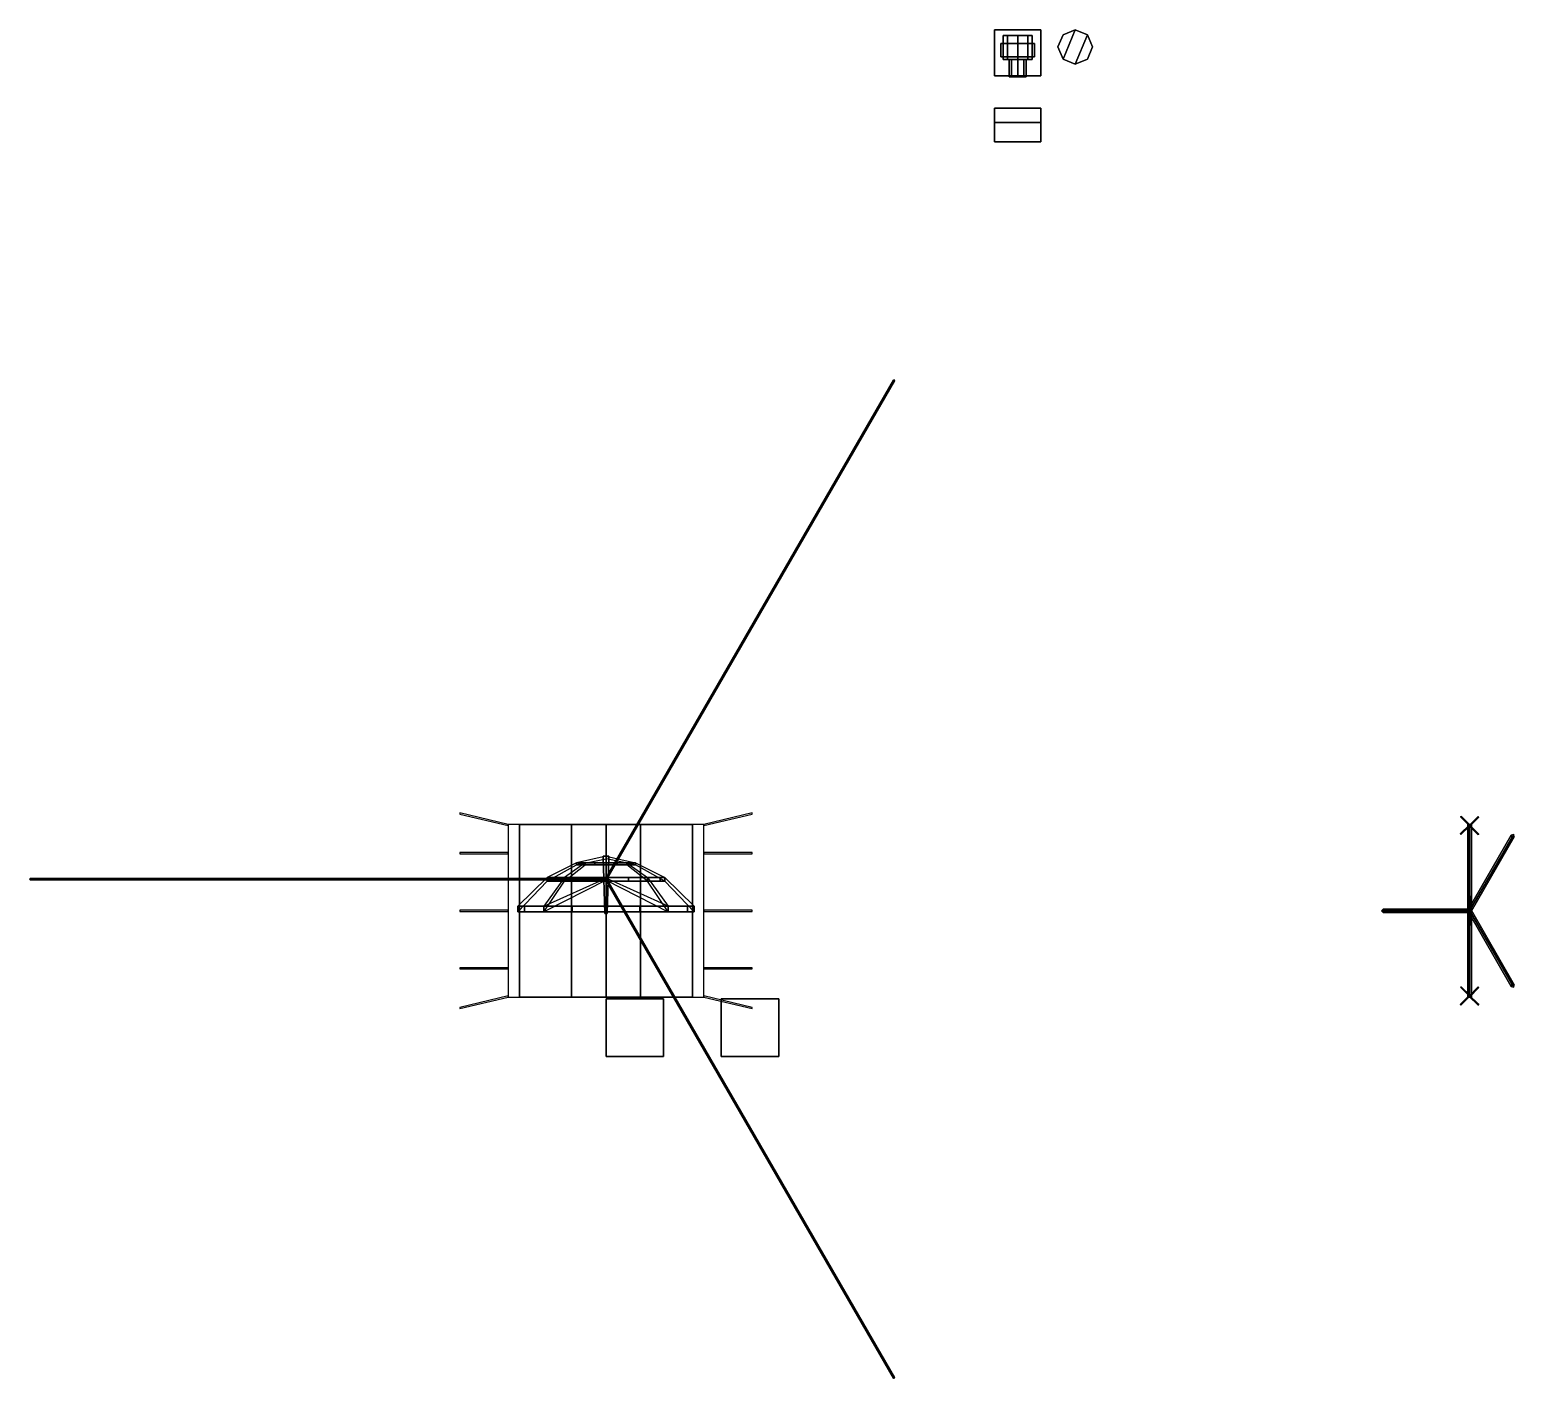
# Model space of a CAD drawing. Header units: millimetres. Extents: x -10 to 15.8, y -8.1 to 15.3.
import ezdxf

# ---------------------------------------------------------------- set-up
doc = ezdxf.new("R2010")
doc.units = ezdxf.units.MM

msp = doc.modelspace()

# ---------------------------------------------------------------- linework, layer by layer
for points in [[(7.55, 15.3, 0.2), (7.55, 15.3), (6.75, 15.3), (6.75, 15.3, 0.2)], [(6.75, 15.3, 0.2), (6.75, 14.5, 0.2), (7.55, 14.5, 0.2), (7.55, 15.3, 0.2)], [(6.75, 15.3), (6.75, 14.5), (6.75, 14.5, 0.2), (6.75, 15.3, 0.2)], [(7.55, 14.5, 0.2), (7.55, 14.5), (7.55, 15.3), (7.55, 15.3, 0.2)], [(7.938, 15.212, 0.8), (7.85, 15, 0.8), (7.938, 14.788, 0.8), (8.15, 15.3, 0.8)], [(8.15, 15.3), (7.938, 15.212), (7.938, 15.212, 0.8), (8.15, 15.3, 0.8)], [(8.15, 15.3, 0.8), (7.938, 14.788, 0.8), (8.15, 14.7, 0.8), (8.362, 15.212, 0.8)], [(8.362, 15.212), (8.15, 15.3), (8.15, 15.3, 0.8), (8.362, 15.212, 0.8)], [(6.86, 15.06, 0.45), (6.86, 14.83, 0.45), (6.9, 14.83, 0.45), (6.9, 15.06, 0.45)], [(6.9, 15.06, 0.45), (7.15, 15.06, 0.2), (6.86, 15.06, 0.2), (6.86, 15.06, 0.45)], [(6.86, 15.06, 0.2), (6.86, 14.83, 0.2), (6.86, 14.83, 0.45), (6.86, 15.06, 0.45)], [(6.973, 15.2, 0.627), (6.9, 15.2, 0.45), (6.9, 14.78, 0.45), (6.973, 14.78, 0.627)], [(6.9, 15.2, 0.45), (6.973, 15.2, 0.273), (6.973, 14.78, 0.273), (6.9, 14.78, 0.45)], [(7.327, 15.2, 0.273), (6.9, 15.2, 0.45), (6.973, 15.2, 0.627), (7.4, 15.2, 0.45)], [(7.15, 15.2, 0.2), (6.973, 15.2, 0.273), (6.9, 15.2, 0.45), (7.327, 15.2, 0.273)], [(7.15, 15.2, 0.7), (6.973, 15.2, 0.627), (6.973, 14.78, 0.627), (7.15, 14.78, 0.7)], [(6.973, 15.2, 0.273), (7.15, 15.2, 0.2), (7.15, 14.78, 0.2), (6.973, 14.78, 0.273)], [(7.4, 15.2, 0.45), (6.973, 15.2, 0.627), (7.15, 15.2, 0.7), (7.327, 15.2, 0.627)], [(7.327, 15.2, 0.627), (7.15, 15.2, 0.7), (7.15, 14.78, 0.7), (7.327, 14.78, 0.627)], [(7.15, 15.2, 0.2), (7.327, 15.2, 0.273), (7.327, 14.78, 0.273), (7.15, 14.78, 0.2)], [(7.44, 15.06, 0.45), (7.44, 15.06, 0.2), (7.15, 15.06, 0.2), (7.4, 15.06, 0.45)], [(7.4, 15.2, 0.45), (7.327, 15.2, 0.627), (7.327, 14.78, 0.627), (7.4, 14.78, 0.45)], [(7.327, 15.2, 0.273), (7.4, 15.2, 0.45), (7.4, 14.78, 0.45), (7.327, 14.78, 0.273)], [(7.44, 14.83, 0.45), (7.44, 15.06, 0.45), (7.4, 15.06, 0.45), (7.4, 14.83, 0.45)], [(7.44, 14.83, 0.2), (7.44, 15.06, 0.2), (7.44, 15.06, 0.45), (7.44, 14.83, 0.45)], [(7.938, 15.212), (7.85, 15), (7.85, 15, 0.8), (7.938, 15.212, 0.8)], [(7.85, 15), (7.938, 14.788), (7.938, 14.788, 0.8), (7.85, 15, 0.8)], [(8.362, 15.212, 0.8), (8.15, 14.7, 0.8), (8.362, 14.788, 0.8), (8.45, 15, 0.8)], [(8.45, 15), (8.362, 15.212), (8.362, 15.212, 0.8), (8.45, 15, 0.8)], [(8.362, 14.788), (8.45, 15), (8.45, 15, 0.8), (8.362, 14.788, 0.8)], [(6.86, 14.83, 0.45), (6.86, 14.83, 0.2), (7.15, 14.83, 0.2), (6.9, 14.83, 0.45)], [(6.973, 14.78, 0.627), (6.9, 14.78, 0.45), (7, 14.78, 0.45), (7.044, 14.78, 0.556)], [(6.9, 14.78, 0.45), (6.973, 14.78, 0.273), (7.044, 14.78, 0.344), (7, 14.78, 0.45)], [(7.15, 14.78, 0.7), (6.973, 14.78, 0.627), (7.044, 14.78, 0.556), (7.15, 14.78, 0.6)], [(6.973, 14.78, 0.273), (7.15, 14.78, 0.2), (7.15, 14.78, 0.3), (7.044, 14.78, 0.344)], [(7.044, 14.78, 0.556), (7, 14.78, 0.45), (7, 14.48, 0.45), (7.044, 14.48, 0.556)], [(7, 14.78, 0.45), (7.044, 14.78, 0.344), (7.044, 14.48, 0.344), (7, 14.48, 0.45)], [(7.15, 14.78, 0.6), (7.044, 14.78, 0.556), (7.044, 14.48, 0.556), (7.15, 14.48, 0.6)], [(7.044, 14.78, 0.344), (7.15, 14.78, 0.3), (7.15, 14.48, 0.3), (7.044, 14.48, 0.344)], [(7.4, 14.83, 0.45), (7.15, 14.83, 0.2), (7.44, 14.83, 0.2), (7.44, 14.83, 0.45)], [(7.256, 14.78, 0.556), (7.15, 14.78, 0.6), (7.15, 14.48, 0.6), (7.256, 14.48, 0.556)], [(7.15, 14.78, 0.3), (7.256, 14.78, 0.344), (7.256, 14.48, 0.344), (7.15, 14.48, 0.3)], [(7.15, 14.78, 0.2), (7.327, 14.78, 0.273), (7.256, 14.78, 0.344), (7.15, 14.78, 0.3)], [(7.327, 14.78, 0.627), (7.15, 14.78, 0.7), (7.15, 14.78, 0.6), (7.256, 14.78, 0.556)], [(7.3, 14.78, 0.45), (7.256, 14.78, 0.556), (7.256, 14.48, 0.556), (7.3, 14.48, 0.45)], [(7.256, 14.78, 0.344), (7.3, 14.78, 0.45), (7.3, 14.48, 0.45), (7.256, 14.48, 0.344)], [(7.327, 14.78, 0.273), (7.4, 14.78, 0.45), (7.3, 14.78, 0.45), (7.256, 14.78, 0.344)], [(7.4, 14.78, 0.45), (7.327, 14.78, 0.627), (7.256, 14.78, 0.556), (7.3, 14.78, 0.45)], [(7.938, 14.788), (8.15, 14.7), (8.15, 14.7, 0.8), (7.938, 14.788, 0.8)], [(8.15, 14.7), (8.362, 14.788), (8.362, 14.788, 0.8), (8.15, 14.7, 0.8)], [(6.75, 14.5, 0.2), (6.75, 14.5), (7.55, 14.5), (7.55, 14.5, 0.2)], [(7.15, 14.48, 0.6), (7.044, 14.48, 0.556), (7, 14.48, 0.45), (7.256, 14.48, 0.556)], [(7.256, 14.48, 0.556), (7, 14.48, 0.45), (7.044, 14.48, 0.344), (7.3, 14.48, 0.45)], [(7.3, 14.48, 0.45), (7.044, 14.48, 0.344), (7.15, 14.48, 0.3), (7.256, 14.48, 0.344)], [(6.75, 13.94, 0.75), (6.75, 13.69, 0.75), (7.55, 13.69, 0.75), (7.55, 13.94, 0.75)], [(6.75, 13.94), (6.75, 13.69), (6.75, 13.69, 0.75), (6.75, 13.94, 0.75)], [(7.55, 13.94, 0.75), (7.55, 13.94), (6.75, 13.94), (6.75, 13.94, 0.75)], [(7.55, 13.69, 0.75), (7.55, 13.69), (7.55, 13.94), (7.55, 13.94, 0.75)], [(6.75, 13.69, 0.75), (6.75, 13.69, 0.33), (7.55, 13.69, 0.33), (7.55, 13.69, 0.75)], [(6.75, 13.69), (6.75, 13.35), (6.75, 13.35, 0.33), (6.75, 13.69, 0.33)], [(6.75, 13.69, 0.33), (6.75, 13.35, 0.33), (7.55, 13.35, 0.33), (7.55, 13.69, 0.33)], [(7.55, 13.35, 0.33), (7.55, 13.35), (7.55, 13.69), (7.55, 13.69, 0.33)], [(6.75, 13.35, 0.33), (6.75, 13.35), (7.55, 13.35), (7.55, 13.35, 0.33)], [(-0.009, 0.555, 7.04), (0, 0.55, 7.05), (5.005, 9.219, 0.2), (4.991, 9.215, 0.2)], [(0, 0.55, 7.03), (-0.009, 0.555, 7.04), (4.991, 9.215, 0.2), (4.995, 9.202, 0.2)], [(0, 0.55, 7.05), (0.009, 0.545, 7.04), (5.009, 9.205, 0.2), (5.005, 9.219, 0.2)], [(0.009, 0.545, 7.04), (0, 0.55, 7.03), (4.995, 9.202, 0.2), (5.009, 9.205, 0.2)], [(5.005, 9.219), (4.991, 9.215), (4.991, 9.215, 0.2), (5.005, 9.219, 0.2)], [(4.991, 9.215), (4.995, 9.202), (4.995, 9.202, 0.2), (4.991, 9.215, 0.2)], [(4.995, 9.202), (5.009, 9.205), (5.009, 9.205, 0.2), (4.995, 9.202, 0.2)], [(5.009, 9.205), (5.005, 9.219), (5.005, 9.219, 0.2), (5.009, 9.205, 0.2)], [(-2.538, 1.7), (-2.538, 1.68), (-1.7, 1.48, 0.606), (-1.7, 1.5, 0.606)], [(2.538, 1.68), (2.538, 1.7), (1.7, 1.5, 0.606), (1.7, 1.48, 0.606)], [(14.859, 1.636, 7.16), (14.842, 1.631, 7.16), (14.99, 1.483, 7.5), (15.007, 1.487, 7.5)], [(14.854, 1.619, 7.16), (14.842, 1.631, 7.16), (14.859, 1.636, 7.16)], [(14.842, 1.631, 7.16), (14.854, 1.619, 7.16), (15.003, 1.47, 7.5), (14.99, 1.483, 7.5)], [(14.854, 1.619, 7.16), (14.859, 1.636, 7.16), (15.007, 1.487, 7.5), (15.003, 1.47, 7.5)], [(15.151, 1.638, 7.16), (15.139, 1.626, 7.16), (14.99, 1.477, 7.5), (15.003, 1.49, 7.5)], [(15.139, 1.626, 7.16), (15.156, 1.621, 7.16), (15.007, 1.473, 7.5), (14.99, 1.477, 7.5)], [(15.156, 1.621, 7.16), (15.151, 1.638, 7.16), (15.003, 1.49, 7.5), (15.007, 1.473, 7.5)], [(15.139, 1.626, 7.16), (15.151, 1.638, 7.16), (15.156, 1.621, 7.16)], [(-1.7, 1.5, 0.606), (-1.7, -1.5, 0.606), (-1.5, -1.5, 0.75), (-1.5, 1.5, 0.75)], [(-1.5, 1.5), (-1.5, -1.5), (-1.5, -1.5, 0.75), (-1.5, 1.5, 0.75)], [(1.5, 1.5, 0.75), (1.5, 1.5), (-1.5, 1.5), (-1.5, 1.5, 0.75)], [(0.6, 1.5, 1.4), (1.5, 1.5, 0.75), (-1.5, 1.5, 0.75), (-0.6, 1.5, 1.4)], [(-1.5, 1.5, 0.75), (-1.5, -1.5, 0.75), (-0.6, -1.5, 1.4), (-0.6, 1.5, 1.4)], [(-0.6, 1.5, 1.4), (0, 1.5, 2), (0, 1.5, 2), (0.6, 1.5, 1.4)], [(-0.6, -1.5, 1.4), (0, -1.5, 2), (0, 1.5, 2), (-0.6, 1.5, 1.4)], [(0, 1.5, 2), (0, -1.5, 2), (0.6, -1.5, 1.4), (0.6, 1.5, 1.4)], [(0.6, -1.5, 1.4), (1.5, -1.5, 0.75), (1.5, 1.5, 0.75), (0.6, 1.5, 1.4)], [(1.5, -1.5, 0.75), (1.5, -1.5), (1.5, 1.5), (1.5, 1.5, 0.75)], [(1.7, -1.5, 0.606), (1.7, 1.5, 0.606), (1.5, 1.5, 0.75), (1.5, -1.5, 0.75)], [(14.861, 1.334, 7.16), (14.844, 1.339, 7.16), (14.993, 1.487, 7.5), (15.01, 1.483, 7.5)], [(14.844, 1.339, 7.16), (14.849, 1.322, 7.16), (14.997, 1.47, 7.5), (14.993, 1.487, 7.5)], [(14.861, 1.334, 7.16), (14.849, 1.322, 7.16), (14.844, 1.339, 7.16)], [(14.849, 1.322, 7.16), (14.861, 1.334, 7.16), (15.01, 1.483, 7.5), (14.997, 1.47, 7.5)], [(15, 1.5, 7.03), (14.97, 1.5, 7), (14.97, -1.5, 7), (15, -1.5, 7.03)], [(14.97, 1.5, 7), (15, 1.5, 6.97), (15, -1.5, 6.97), (14.97, -1.5, 7)], [(15.03, 1.5, 7), (15, 1.5, 6.97), (14.97, 1.5, 7), (15, 1.5, 7.03)], [(15.765, 1.325), (15.724, 1.314), (14.974, 0.015, 3), (15.015, 0.026, 3)], [(15.724, 1.314), (15.735, 1.273), (14.985, -0.026, 3), (14.974, 0.015, 3)], [(15.014, 1.494, 7), (14.986, 1.494, 7), (14.986, 1.494, 7.5), (15.014, 1.494, 7.5)], [(14.986, 1.494, 7), (14.986, 1.466, 7), (14.986, 1.466, 7.5), (14.986, 1.494, 7.5)], [(14.986, 1.494, 7.5), (14.986, 1.466, 7.5), (15.014, 1.466, 7.5), (15.014, 1.494, 7.5)], [(14.986, 1.466, 7), (15.014, 1.466, 7), (15.014, 1.466, 7.5), (14.986, 1.466, 7.5)], [(15.007, 1.487, 7.5), (14.99, 1.483, 7.5), (14.99, 1.483, 8), (15.007, 1.487, 8)], [(14.99, 1.483, 8), (15.003, 1.47, 8), (15.007, 1.487, 8)], [(14.99, 1.483, 7.5), (15.003, 1.47, 7.5), (15.003, 1.47, 8), (14.99, 1.483, 8)], [(15.146, 1.341, 7.16), (15.141, 1.324, 7.16), (14.993, 1.473, 7.5), (14.997, 1.49, 7.5)], [(15.141, 1.324, 7.16), (15.158, 1.329, 7.16), (15.01, 1.477, 7.5), (14.993, 1.473, 7.5)], [(15.158, 1.329, 7.16), (15.146, 1.341, 7.16), (14.997, 1.49, 7.5), (15.01, 1.477, 7.5)], [(15.03, 1.5, 7), (15, 1.5, 7.03), (15, -1.5, 7.03), (15.03, -1.5, 7)], [(15, 1.5, 6.97), (15.03, 1.5, 7), (15.03, -1.5, 7), (15, -1.5, 6.97)], [(15.003, 1.47, 7.5), (15.007, 1.487, 7.5), (15.007, 1.487, 8), (15.003, 1.47, 8)], [(15.014, 1.466, 7), (15.014, 1.494, 7), (15.014, 1.494, 7.5), (15.014, 1.466, 7.5)], [(15.776, 1.284), (15.765, 1.325), (15.015, 0.026, 3), (15.026, -0.015, 3)], [(15.146, 1.341, 7.16), (15.158, 1.329, 7.16), (15.141, 1.324, 7.16)], [(15.735, 1.273), (15.776, 1.284), (15.026, -0.015, 3), (14.985, -0.026, 3)], [(-2.538, 1.01), (-2.538, 0.99), (-1.7, 0.99, 0.606), (-1.7, 1.01, 0.606)], [(-0.51, 0.83, 4.53), (-1.02, 0.58, 4.53), (-1.02, 0.513, 4.53), (-0.51, 0.797, 4.53)], [(-0.361, 0.83, 4.891), (-0.721, 0.58, 5.251), (-0.721, 0.513, 5.251), (-0.361, 0.797, 4.891)], [(-0.361, 0.83, 4.169), (-0.721, 0.58, 3.809), (-0.721, 0.513, 3.809), (-0.361, 0.797, 4.169)], [(0, 0.95, 4.53), (-0.51, 0.83, 4.53), (-0.51, 0.797, 4.53), (0, 0.9, 4.53)], [(-0.471, 0.83, 4.725), (-0.51, 0.83, 4.53), (-0.51, 0.797, 4.53), (-0.471, 0.797, 4.725)], [(-0.51, 0.83, 4.53), (-0.471, 0.83, 4.335), (-0.471, 0.797, 4.335), (-0.51, 0.797, 4.53)], [(-0.361, 0.83, 4.891), (-0.471, 0.83, 4.725), (-0.471, 0.797, 4.725), (-0.361, 0.797, 4.891)], [(-0.471, 0.83, 4.335), (-0.361, 0.83, 4.169), (-0.361, 0.797, 4.169), (-0.471, 0.797, 4.335)], [(-0.195, 0.83, 5.001), (-0.361, 0.83, 4.891), (-0.361, 0.797, 4.891), (-0.195, 0.797, 5.001)], [(-0.361, 0.83, 4.169), (-0.195, 0.83, 4.059), (-0.195, 0.797, 4.059), (-0.361, 0.797, 4.169)], [(0, 0.83, 5.04), (-0.195, 0.83, 5.001), (-0.195, 0.797, 5.001), (0, 0.797, 5.04)], [(-0.195, 0.83, 4.059), (0, 0.83, 4.02), (0, 0.797, 4.02), (-0.195, 0.797, 4.059)], [(0, 0.95, 4.58), (-0.05, 0.95, 4.53), (-0.02, -0.05, 4.53), (0, -0.05, 4.55)], [(-0.05, 0.95, 4.53), (0, 0.95, 4.48), (0, -0.05, 4.51), (-0.02, -0.05, 4.53)], [(0, 0.95, 4.48), (-0.05, 0.95, 4.53), (0, 0.95, 4.58), (0.05, 0.95, 4.53)], [(0, 0.95, 4.53), (0.51, 0.83, 4.53), (0.51, 0.797, 4.53), (0, 0.9, 4.53)], [(0, 0.95, 4.53), (0, 0.83, 5.04), (0, 0.797, 5.04), (0, 0.9, 4.53)], [(0, 0.95, 4.53), (0, 0.83, 4.02), (0, 0.797, 4.02), (0, 0.9, 4.53)], [(0.05, 0.95, 4.53), (0, 0.95, 4.58), (0, -0.05, 4.55), (0.02, -0.05, 4.53)], [(0, 0.95, 4.48), (0.05, 0.95, 4.53), (0.02, -0.05, 4.53), (0, -0.05, 4.51)], [(0.195, 0.83, 5.001), (0, 0.83, 5.04), (0, 0.797, 5.04), (0.195, 0.797, 5.001)], [(0, 0.83, 4.02), (0.195, 0.83, 4.059), (0.195, 0.797, 4.059), (0, 0.797, 4.02)], [(0, 0.83, 5.04), (0, 0.58, 5.55), (0, 0.513, 5.55), (0, 0.797, 5.04)], [(0, 0.83, 4.02), (0, 0.58, 3.51), (0, 0.513, 3.51), (0, 0.797, 4.02)], [(0.361, 0.83, 4.891), (0.195, 0.83, 5.001), (0.195, 0.797, 5.001), (0.361, 0.797, 4.891)], [(0.195, 0.83, 4.059), (0.361, 0.83, 4.169), (0.361, 0.797, 4.169), (0.195, 0.797, 4.059)], [(0.471, 0.83, 4.725), (0.361, 0.83, 4.891), (0.361, 0.797, 4.891), (0.471, 0.797, 4.725)], [(0.361, 0.83, 4.169), (0.471, 0.83, 4.335), (0.471, 0.797, 4.335), (0.361, 0.797, 4.169)], [(0.361, 0.83, 4.891), (0.721, 0.58, 5.251), (0.721, 0.513, 5.251), (0.361, 0.797, 4.891)], [(0.361, 0.83, 4.169), (0.721, 0.58, 3.809), (0.721, 0.513, 3.809), (0.361, 0.797, 4.169)], [(0.51, 0.83, 4.53), (0.471, 0.83, 4.725), (0.471, 0.797, 4.725), (0.51, 0.797, 4.53)], [(0.471, 0.83, 4.335), (0.51, 0.83, 4.53), (0.51, 0.797, 4.53), (0.471, 0.797, 4.335)], [(0.51, 0.83, 4.53), (1.02, 0.58, 4.53), (1.02, 0.513, 4.53), (0.51, 0.797, 4.53)], [(2.538, 0.99), (2.538, 1.01), (1.7, 1.01, 0.606), (1.7, 0.99, 0.606)], [(0, 0.55, 7.05), (0, 0.56, 7.04), (-10, 0.56, 0.2), (-10.01, 0.55, 0.2)], [(-10, 0.56), (-10.01, 0.55), (-10.01, 0.55, 0.2), (-10, 0.56, 0.2)], [(0, 0.54, 7.04), (0, 0.55, 7.05), (-10.01, 0.55, 0.2), (-10, 0.54, 0.2)], [(-10.01, 0.55), (-10, 0.54), (-10, 0.54, 0.2), (-10.01, 0.55, 0.2)], [(0, 0.56, 7.04), (0, 0.55, 7.03), (-9.99, 0.55, 0.2), (-10, 0.56, 0.2)], [(-9.99, 0.55), (-10, 0.56), (-10, 0.56, 0.2), (-9.99, 0.55, 0.2)], [(0, 0.55, 7.03), (0, 0.54, 7.04), (-10, 0.54, 0.2), (-9.99, 0.55, 0.2)], [(-10, 0.54), (-9.99, 0.55), (-9.99, 0.55, 0.2), (-10, 0.54, 0.2)], [(-1.02, 0.58, 4.53), (-1.53, 0.08, 4.53), (-1.53, -0.02, 4.53), (-1.02, 0.513, 4.53)], [(-0.721, 0.58, 5.251), (-1.082, 0.08, 5.612), (-1.082, -0.02, 5.612), (-0.721, 0.513, 5.251)], [(-0.721, 0.58, 3.809), (-1.082, 0.08, 3.448), (-1.082, -0.02, 3.448), (-0.721, 0.513, 3.809)], [(-1.082, 0.08, 5.612), (0, 0.567, 6.95), (0, 0.533, 6.95), (-1.082, -0.02, 5.612)], [(-0.942, 0.58, 4.92), (-1.02, 0.58, 4.53), (-1.02, 0.513, 4.53), (-0.942, 0.513, 4.92)], [(-1.02, 0.58, 4.53), (-0.942, 0.58, 4.14), (-0.942, 0.513, 4.14), (-1.02, 0.513, 4.53)], [(-0.721, 0.58, 5.251), (-0.942, 0.58, 4.92), (-0.942, 0.513, 4.92), (-0.721, 0.513, 5.251)], [(-0.942, 0.58, 4.14), (-0.721, 0.58, 3.809), (-0.721, 0.513, 3.809), (-0.942, 0.513, 4.14)], [(-0.39, 0.58, 5.472), (-0.721, 0.58, 5.251), (-0.721, 0.513, 5.251), (-0.39, 0.513, 5.472)], [(-0.721, 0.58, 3.809), (-0.39, 0.58, 3.588), (-0.39, 0.513, 3.588), (-0.721, 0.513, 3.809)], [(0, 0.58, 5.55), (-0.39, 0.58, 5.472), (-0.39, 0.513, 5.472), (0, 0.513, 5.55)], [(-0.39, 0.58, 3.588), (0, 0.58, 3.51), (0, 0.513, 3.51), (-0.39, 0.513, 3.588)], [(0.02, 0.55, 1.97), (-0.01, 0.567, 1.97), (-0.01, 0.567, 3.52), (0.02, 0.55, 3.52)], [(-0.01, 0.567, 1.97), (-0.01, 0.533, 1.97), (-0.01, 0.533, 3.52), (-0.01, 0.567, 3.52)], [(-0.01, 0.567, 7.05), (0.02, 0.55, 7.05), (0.02, 0.55, 5.54), (-0.01, 0.567, 5.54)], [(-0.01, 0.533, 7.05), (-0.01, 0.567, 7.05), (-0.01, 0.567, 5.54), (-0.01, 0.533, 5.54)], [(-0.01, 0.567, 7.05), (-0.01, 0.533, 7.05), (0.02, 0.55, 7.05)], [(-0.01, 0.533, 1.97), (0.02, 0.55, 1.97), (0.02, 0.55, 3.52), (-0.01, 0.533, 3.52)], [(0.02, 0.55, 7.05), (-0.01, 0.533, 7.05), (-0.01, 0.533, 5.54), (0.02, 0.55, 5.54)], [(-0.009, 0.545, 7.04), (0, 0.55, 7.03), (4.995, -8.102, 0.2), (4.991, -8.115, 0.2)], [(0, 0.55, 7.05), (-0.009, 0.545, 7.04), (4.991, -8.115, 0.2), (5.005, -8.119, 0.2)], [(0.39, 0.58, 5.472), (0, 0.58, 5.55), (0, 0.513, 5.55), (0.39, 0.513, 5.472)], [(0, 0.58, 3.51), (0.39, 0.58, 3.588), (0.39, 0.513, 3.588), (0, 0.513, 3.51)], [(0, 0.58, 5.55), (0, 0.08, 6.06), (0, -0.02, 6.06), (0, 0.513, 5.55)], [(0, 0.58, 3.51), (0, 0.08, 3), (0, -0.02, 3), (0, 0.513, 3.51)], [(1.082, 0.08, 5.612), (0, 0.567, 6.95), (0, 0.533, 6.95), (1.082, -0.02, 5.612)], [(0, 0.55, 7.03), (0.009, 0.555, 7.04), (5.009, -8.105, 0.2), (4.995, -8.102, 0.2)], [(0.009, 0.555, 7.04), (0, 0.55, 7.05), (5.005, -8.119, 0.2), (5.009, -8.105, 0.2)], [(0.721, 0.58, 5.251), (0.39, 0.58, 5.472), (0.39, 0.513, 5.472), (0.721, 0.513, 5.251)], [(0.39, 0.58, 3.588), (0.721, 0.58, 3.809), (0.721, 0.513, 3.809), (0.39, 0.513, 3.588)], [(0.942, 0.58, 4.92), (0.721, 0.58, 5.251), (0.721, 0.513, 5.251), (0.942, 0.513, 4.92)], [(0.721, 0.58, 3.809), (0.942, 0.58, 4.14), (0.942, 0.513, 4.14), (0.721, 0.513, 3.809)], [(0.721, 0.58, 5.251), (1.082, 0.08, 5.612), (1.082, -0.02, 5.612), (0.721, 0.513, 5.251)], [(0.721, 0.58, 3.809), (1.082, 0.08, 3.448), (1.082, -0.02, 3.448), (0.721, 0.513, 3.809)], [(1.02, 0.58, 4.53), (0.942, 0.58, 4.92), (0.942, 0.513, 4.92), (1.02, 0.513, 4.53)], [(0.942, 0.58, 4.14), (1.02, 0.58, 4.53), (1.02, 0.513, 4.53), (0.942, 0.513, 4.14)], [(1.02, 0.58, 4.53), (1.53, 0.08, 4.53), (1.53, -0.02, 4.53), (1.02, 0.513, 4.53)], [(15.007, 0.007, 6.62), (14.99, 0.003, 6.62), (14.99, 0.25, 6.98), (15.007, 0.26, 6.98)], [(15.003, -0.01, 6.62), (15.007, 0.007, 6.62), (15.007, 0.26, 6.98), (15.003, 0.24, 6.98)], [(-2.538, 0.01), (-2.538, -0.01), (-1.7, -0.01, 0.606), (-1.7, 0.01, 0.606)], [(-1.414, 0.08, 5.116), (-1.53, 0.08, 4.53), (-1.53, -0.02, 4.53), (-1.414, -0.02, 5.116)], [(-1.53, 0.08, 4.53), (-1.414, 0.08, 3.944), (-1.414, -0.02, 3.944), (-1.53, -0.02, 4.53)], [(-1.082, 0.08, 5.612), (-1.414, 0.08, 5.116), (-1.414, -0.02, 5.116), (-1.082, -0.02, 5.612)], [(-1.414, 0.08, 3.944), (-1.082, 0.08, 3.448), (-1.082, -0.02, 3.448), (-1.414, -0.02, 3.944)], [(-0.586, 0.08, 5.944), (-1.082, 0.08, 5.612), (-1.082, -0.02, 5.612), (-0.586, -0.02, 5.944)], [(-1.082, 0.08, 3.448), (-0.586, 0.08, 3.116), (-0.586, -0.02, 3.116), (-1.082, -0.02, 3.448)], [(0, 0.08, 6.06), (-0.586, 0.08, 5.944), (-0.586, -0.02, 5.944), (0, -0.02, 6.06)], [(-0.586, 0.08, 3.116), (0, 0.08, 3), (0, -0.02, 3), (-0.586, -0.02, 3.116)], [(0.586, 0.08, 5.944), (0, 0.08, 6.06), (0, -0.02, 6.06), (0.586, -0.02, 5.944)], [(0, 0.08, 3), (0.586, 0.08, 3.116), (0.586, -0.02, 3.116), (0, -0.02, 3)], [(1.082, 0.08, 5.612), (0.586, 0.08, 5.944), (0.586, -0.02, 5.944), (1.082, -0.02, 5.612)], [(0.586, 0.08, 3.116), (1.082, 0.08, 3.448), (1.082, -0.02, 3.448), (0.586, -0.02, 3.116)], [(1.414, 0.08, 5.116), (1.082, 0.08, 5.612), (1.082, -0.02, 5.612), (1.414, -0.02, 5.116)], [(1.082, 0.08, 3.448), (1.414, 0.08, 3.944), (1.414, -0.02, 3.944), (1.082, -0.02, 3.448)], [(1.53, 0.08, 4.53), (1.414, 0.08, 5.116), (1.414, -0.02, 5.116), (1.53, -0.02, 4.53)], [(1.414, 0.08, 3.944), (1.53, 0.08, 4.53), (1.53, -0.02, 4.53), (1.414, -0.02, 3.944)], [(2.538, -0.01), (2.538, 0.01), (1.7, 0.01, 0.606), (1.7, -0.01, 0.606)], [(13.5, 0.03), (13.47, 0), (14.97, 0, 3), (15, 0.03, 3)], [(13.47, 0), (13.5, -0.03), (15, -0.03, 3), (14.97, 0, 3)], [(13.53, 0), (13.5, 0.03), (15, 0.03, 3), (15.03, 0, 3)], [(13.5, -0.03), (13.53, 0), (15.03, 0, 3), (15, -0.03, 3)], [(15, 0.03), (14.97, 0), (14.97, 0, 7), (15, 0.03, 6.97)], [(14.97, 0), (15, -0.03), (15, -0.03, 6.97), (14.97, 0, 7)], [(15.735, -1.273), (15.724, -1.314), (14.974, -0.015, 3), (14.985, 0.026, 3)], [(15.776, -1.284), (15.735, -1.273), (14.985, 0.026, 3), (15.026, 0.015, 3)], [(14.99, 0.003, 6.62), (15.003, -0.01, 6.62), (15.003, 0.24, 6.98), (14.99, 0.25, 6.98)], [(14.997, 0.01, 6.62), (14.993, -0.007, 6.62), (14.993, -0.26, 6.98), (14.997, -0.24, 6.98)], [(15.01, -0.003, 6.62), (14.997, 0.01, 6.62), (14.997, -0.24, 6.98), (15.01, -0.25, 6.98)], [(15.03, 0), (15, 0.03), (15, 0.03, 6.97), (15.03, 0, 7)], [(15, -0.03), (15.03, 0), (15.03, 0, 7), (15, -0.03, 6.97)], [(15.765, -1.325), (15.776, -1.284), (15.026, 0.015, 3), (15.015, -0.026, 3)], [(0, -0.05, 4.55), (-0.02, -0.05, 4.53), (0, -0.05, 4.51), (0.02, -0.05, 4.53)], [(15.724, -1.314), (15.765, -1.325), (15.015, -0.026, 3), (14.974, -0.015, 3)], [(14.993, -0.007, 6.62), (15.01, -0.003, 6.62), (15.01, -0.25, 6.98), (14.993, -0.26, 6.98)], [(-2.538, -0.99), (-2.538, -1.01), (-1.7, -1.01, 0.606), (-1.7, -0.99, 0.606)], [(2.538, -1.01), (2.538, -0.99), (1.7, -0.99, 0.606), (1.7, -1.01, 0.606)], [(-2.538, -1.68), (-2.538, -1.7), (-1.7, -1.5, 0.606), (-1.7, -1.48, 0.606)], [(-1.5, -1.5, 0.75), (-1.5, -1.5), (1.5, -1.5), (1.5, -1.5, 0.75)], [(-0.6, -1.5, 1.4), (-1.5, -1.5, 0.75), (1.5, -1.5, 0.75), (0.6, -1.5, 1.4)], [(0.6, -1.5, 1.4), (0, -1.5, 2), (0, -1.5, 2), (-0.6, -1.5, 1.4)], [(1, -1.53, -2.84), (1, -1.53, -3.84), (0, -1.53, -3.84), (0, -1.53, -2.84)], [(1, -1.53, -3.84), (1, -2.53, -3.84), (0, -2.53, -3.84), (0, -1.53, -3.84)], [(0, -1.53, -3.84), (0, -2.53, -3.84), (0, -2.53, -2.84), (0, -1.53, -2.84)], [(0, -1.53, -2.84), (0, -2.53, -2.84), (1, -2.53, -2.84), (1, -1.53, -2.84)], [(1, -2.53, -2.84), (1, -2.53, -3.84), (1, -1.53, -3.84), (1, -1.53, -2.84)], [(2.538, -1.7), (2.538, -1.68), (1.7, -1.48, 0.606), (1.7, -1.5, 0.606)], [(3, -1.53, -3.84), (3, -2.53, -3.84), (2, -2.53, -3.84), (2, -1.53, -3.84)], [(2, -1.53, -3.84), (2, -2.53, -3.84), (3, -2.53, -3.84), (3, -1.53, -3.84)], [(14.859, -1.324, 7.16), (14.842, -1.329, 7.16), (14.99, -1.477, 7.5), (15.007, -1.473, 7.5)], [(14.854, -1.341, 7.16), (14.842, -1.329, 7.16), (14.859, -1.324, 7.16)], [(14.842, -1.329, 7.16), (14.854, -1.341, 7.16), (15.003, -1.49, 7.5), (14.99, -1.477, 7.5)], [(14.861, -1.626, 7.16), (14.844, -1.621, 7.16), (14.993, -1.473, 7.5), (15.01, -1.477, 7.5)], [(14.844, -1.621, 7.16), (14.849, -1.638, 7.16), (14.997, -1.49, 7.5), (14.993, -1.473, 7.5)], [(14.849, -1.638, 7.16), (14.861, -1.626, 7.16), (15.01, -1.477, 7.5), (14.997, -1.49, 7.5)], [(14.854, -1.341, 7.16), (14.859, -1.324, 7.16), (15.007, -1.473, 7.5), (15.003, -1.49, 7.5)], [(14.97, -1.5, 7), (15, -1.5, 6.97), (15.03, -1.5, 7), (15, -1.5, 7.03)], [(15.014, -1.466, 7), (14.986, -1.466, 7), (14.986, -1.466, 7.5), (15.014, -1.466, 7.5)], [(14.986, -1.466, 7), (14.986, -1.494, 7), (14.986, -1.494, 7.5), (14.986, -1.466, 7.5)], [(15.014, -1.494, 7.5), (15.014, -1.466, 7.5), (14.986, -1.466, 7.5), (14.986, -1.494, 7.5)], [(14.986, -1.494, 7), (15.014, -1.494, 7), (15.014, -1.494, 7.5), (14.986, -1.494, 7.5)], [(15.151, -1.322, 7.16), (15.139, -1.334, 7.16), (14.99, -1.483, 7.5), (15.003, -1.47, 7.5)], [(15.139, -1.334, 7.16), (15.156, -1.339, 7.16), (15.007, -1.487, 7.5), (14.99, -1.483, 7.5)], [(14.997, -1.47, 7.5), (14.993, -1.487, 7.5), (14.993, -1.487, 8), (14.997, -1.47, 8)], [(15.146, -1.619, 7.16), (15.141, -1.636, 7.16), (14.993, -1.487, 7.5), (14.997, -1.47, 7.5)], [(15.01, -1.483, 8), (14.997, -1.47, 8), (14.993, -1.487, 8)], [(14.993, -1.487, 7.5), (15.01, -1.483, 7.5), (15.01, -1.483, 8), (14.993, -1.487, 8)], [(15.141, -1.636, 7.16), (15.158, -1.631, 7.16), (15.01, -1.483, 7.5), (14.993, -1.487, 7.5)], [(15.01, -1.483, 7.5), (14.997, -1.47, 7.5), (14.997, -1.47, 8), (15.01, -1.483, 8)], [(15.158, -1.631, 7.16), (15.146, -1.619, 7.16), (14.997, -1.47, 7.5), (15.01, -1.483, 7.5)], [(15.156, -1.339, 7.16), (15.151, -1.322, 7.16), (15.003, -1.47, 7.5), (15.007, -1.487, 7.5)], [(15.014, -1.494, 7), (15.014, -1.466, 7), (15.014, -1.466, 7.5), (15.014, -1.494, 7.5)], [(15.139, -1.334, 7.16), (15.151, -1.322, 7.16), (15.156, -1.339, 7.16)], [(14.861, -1.626, 7.16), (14.849, -1.638, 7.16), (14.844, -1.621, 7.16)], [(15.146, -1.619, 7.16), (15.158, -1.631, 7.16), (15.141, -1.636, 7.16)], [(0, -2.53, -2.84), (0, -2.53, -3.84), (1, -2.53, -3.84), (1, -2.53, -2.84)], [(4.995, -8.102), (4.991, -8.115), (4.991, -8.115, 0.2), (4.995, -8.102, 0.2)], [(4.991, -8.115), (5.005, -8.119), (5.005, -8.119, 0.2), (4.991, -8.115, 0.2)], [(5.009, -8.105), (4.995, -8.102), (4.995, -8.102, 0.2), (5.009, -8.105, 0.2)], [(5.005, -8.119), (5.009, -8.105), (5.009, -8.105, 0.2), (5.005, -8.119, 0.2)]]:
    msp.add_3dface(points)

doc.saveas('drawing.dxf')
